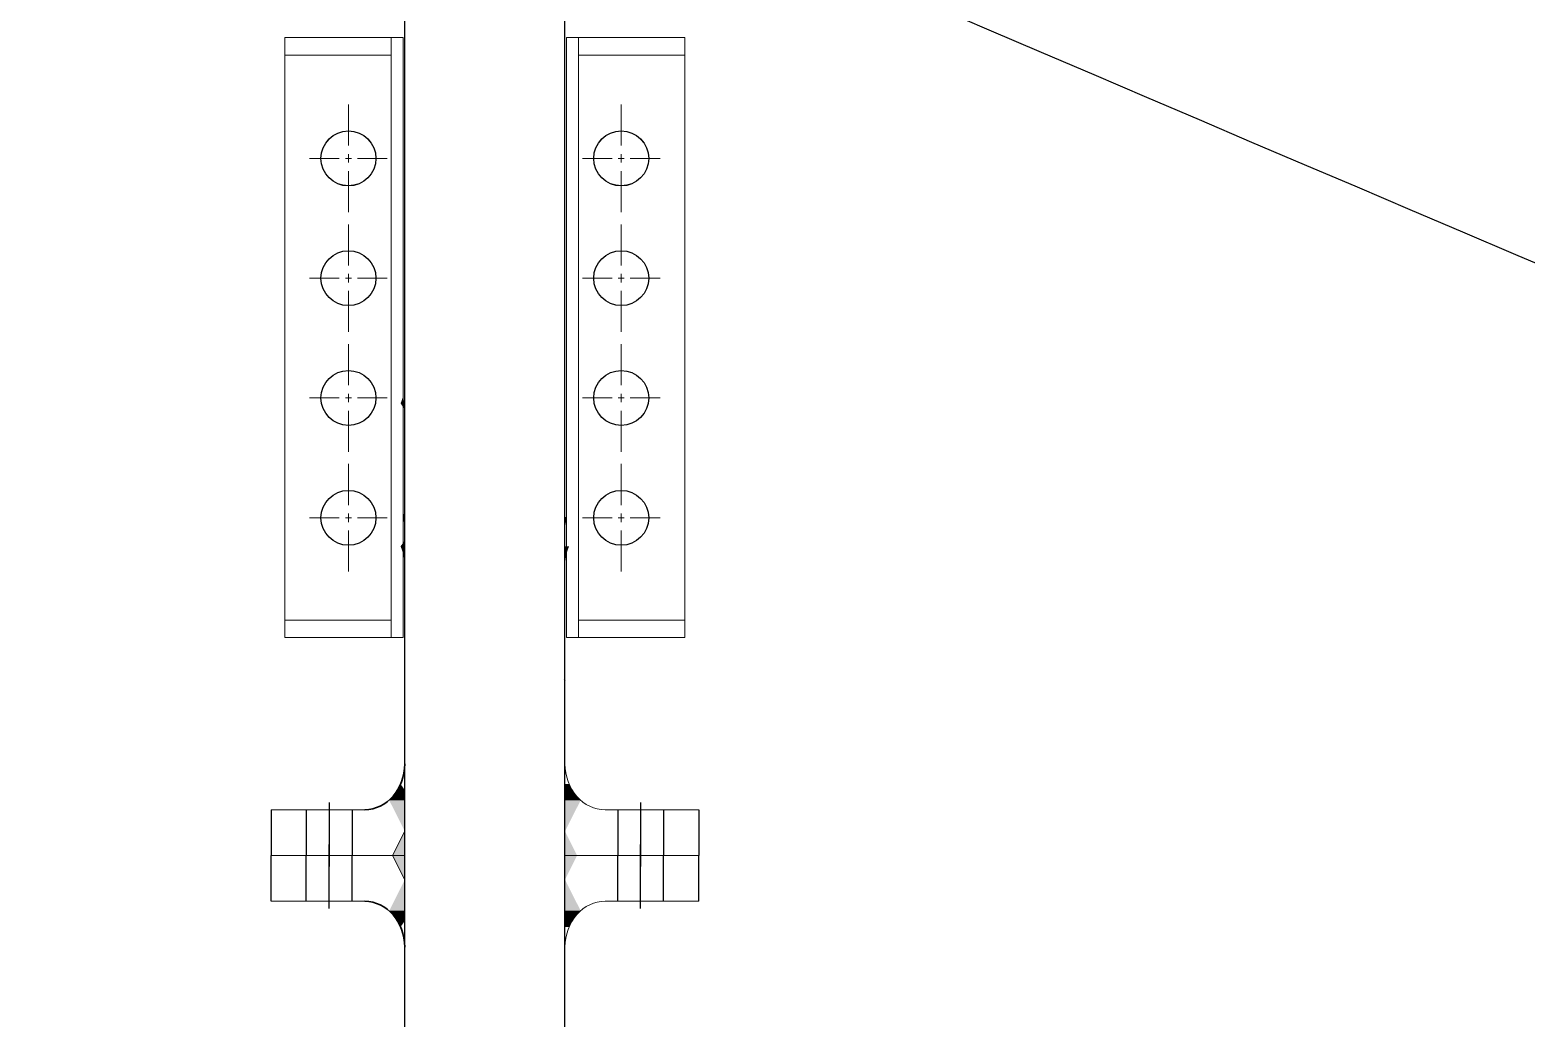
# Model space of a CAD drawing. Header units: inches. Extents: x 23291 to 181956, y 9161 to 51408.
# Drawn here: x 36318 to 37037, y 28607 to 29082 of the extents above; entities that cross this region are included whole.
import ezdxf

# ---------------------------------------------------------------- set-up
doc = ezdxf.new("R2010")
doc.units = ezdxf.units.IN
doc.header["$MEASUREMENT"] = 0
doc.linetypes.add('ACAD_ISO02W100', pattern=[15, 12, -3])
doc.linetypes.add('HIDDEN2', pattern=[0.1875, 0.125, -0.0625])
for name, color, linetype in [('1', 3, 'Continuous'), ('PDF4_Geometry', 7, 'Continuous'), ('PDF4_Solid Fills', 7, 'Continuous')]:
    doc.layers.add(name, color=color, linetype=linetype)

msp = doc.modelspace()

# ---------------------------------------------------------------- linework, layer by layer
at = {"linetype": 'ByBlock'}
for p, q in [((36461.89, 28710.42), (36461.89, 28679.77)), ((36461.89, 28710.42), (36461.89, 28679.77)), ((36611.6, 28710.42), (36611.6, 28679.77)), ((36611.6, 28710.42), (36611.6, 28679.77)), ((36450.89, 28706.98), (36450.89, 28684.98)), ((36450.89, 28706.98), (36450.89, 28684.98)), ((36472.89, 28706.98), (36472.89, 28684.98)), ((36472.89, 28706.98), (36472.89, 28684.98)), ((36600.6, 28706.98), (36600.6, 28684.98)), ((36600.6, 28706.98), (36600.6, 28684.98)), ((36622.6, 28706.98), (36622.6, 28684.98)), ((36622.6, 28706.98), (36622.6, 28684.98)), ((36461.89, 28659.54), (36461.89, 28690.19)), ((36461.89, 28659.54), (36461.89, 28690.19)), ((36611.6, 28659.54), (36611.6, 28690.19)), ((36611.6, 28659.54), (36611.6, 28690.19)), ((36450.89, 28662.98), (36450.89, 28684.98)), ((36450.89, 28662.98), (36450.89, 28684.98)), ((36472.89, 28662.98), (36472.89, 28684.98)), ((36472.89, 28662.98), (36472.89, 28684.98)), ((36600.6, 28662.98), (36600.6, 28684.98)), ((36600.6, 28662.98), (36600.6, 28684.98)), ((36622.6, 28662.98), (36622.6, 28684.98)), ((36622.6, 28662.98), (36622.6, 28684.98))]:
    msp.add_line(p, q, dxfattribs=at)
msp.add_open_spline([(34750.61, 29952.44), (35946.93, 29444.2), (37677.79, 28674.49), (40065.54, 27740.85), (41120.63, 27390.38)], degree=3, knots=[0, 0, 0, 0, 3.550687, 6.365653, 6.365653, 6.365653, 6.365653])
msp.add_open_spline([(34750.61, 29952.44), (35946.93, 29444.2), (37677.79, 28674.49), (40065.54, 27740.85), (41120.63, 27390.38)], degree=3, knots=[0, 0, 0, 0, 3.550687, 6.365653, 6.365653, 6.365653, 6.365653])
at = {"layer": '1', "linetype": 'ByBlock'}
for p, q in [((36498.2, 26463.12), (36498.2, 30494.37)), ((36575.2, 26463.23), (36575.2, 30495.14)), ((36498.2, 26463.12), (36498.21, 30271.39)), ((36575.2, 26463.12), (36575.21, 30270.96)), ((36498.2, 26463.12), (36498.2, 29801.99)), ((36575.2, 26463.23), (36575.2, 29801.99)), ((36433.92, 28706.98), (36433.92, 28684.98)), ((36433.92, 28706.98), (36433.92, 28684.98)), ((36433.92, 28662.98), (36433.92, 28684.98)), ((36433.92, 28662.98), (36433.92, 28684.98))]:
    msp.add_line(p, q, dxfattribs=at)
at = {"layer": '1', "linetype": 'ByBlock', "lineweight": 18}
for p, q in [((36498.2, 29424.15), (36498.2, 29068.34)), ((36498.2, 29424.15), (36498.2, 29068.34)), ((36575.2, 29068.34), (36575.2, 29424.15)), ((36575.2, 29068.34), (36575.2, 29424.15)), ((36498.2, 29096.97), (36498.2, 28766.55)), ((36498.2, 29096.97), (36498.2, 28766.55)), ((36575.2, 29096.97), (36575.2, 28766.55)), ((36575.2, 29096.97), (36575.2, 28766.55)), ((36497.5, 29078.07), (36440.6, 29078.07)), ((36440.6, 29078.07), (36440.6, 28789.73)), ((36497.5, 29078.07), (36440.6, 29078.07)), ((36440.6, 29078.07), (36440.6, 28789.73)), ((36491.73, 29078.07), (36491.73, 28789.73)), ((36491.73, 29078.07), (36491.73, 28789.73)), ((36497.5, 28789.73), (36497.5, 29078.07)), ((36497.5, 28789.73), (36497.5, 29078.07)), ((36575.89, 28789.73), (36575.89, 29078.07)), ((36575.89, 29078.07), (36632.8, 29078.07)), ((36575.89, 28789.73), (36575.89, 29078.07)), ((36575.89, 29078.07), (36632.8, 29078.07)), ((36581.66, 29078.07), (36581.66, 28789.73)), ((36581.66, 29078.07), (36581.66, 28789.73)), ((36632.8, 29078.07), (36632.8, 28789.73)), ((36632.8, 29078.07), (36632.8, 28789.73)), ((36491.73, 29069.65), (36440.6, 29069.65)), ((36491.73, 29069.65), (36440.6, 29069.65)), ((36581.66, 29069.65), (36632.8, 29069.65)), ((36581.66, 29069.65), (36632.8, 29069.65)), ((36471.14, 29045.92), (36471.14, 29026.19)), ((36471.14, 29045.92), (36471.14, 29026.19)), ((36602.26, 29045.92), (36602.26, 29026.19)), ((36602.26, 29045.92), (36602.26, 29026.19)), ((36452.44, 29019.99), (36466.76, 29019.99)), ((36452.44, 29019.98), (36466.76, 29019.98)), ((36469.65, 29019.99), (36472.63, 29019.99)), ((36469.65, 29019.98), (36472.63, 29019.98)), ((36471.14, 29022.05), (36471.14, 29018.05)), ((36471.14, 29022.05), (36471.14, 29018.05)), ((36475.52, 29019.99), (36489.74, 29019.99)), ((36475.52, 29019.98), (36489.74, 29019.98)), ((36597.88, 29019.99), (36583.65, 29019.99)), ((36597.88, 29019.98), (36583.65, 29019.98)), ((36603.75, 29019.99), (36600.77, 29019.99)), ((36603.75, 29019.98), (36600.77, 29019.98)), ((36602.26, 29022.05), (36602.26, 29018.05)), ((36602.26, 29022.05), (36602.26, 29018.05)), ((36620.96, 29019.99), (36606.63, 29019.99)), ((36620.96, 29019.98), (36606.63, 29019.98)), ((36471.14, 29013.91), (36471.14, 28994.19)), ((36471.14, 29013.91), (36471.14, 28994.19)), ((36602.26, 29013.91), (36602.26, 28994.19)), ((36602.26, 29013.91), (36602.26, 28994.19)), ((36471.14, 28988.25), (36471.14, 28968.53)), ((36471.14, 28988.25), (36471.14, 28968.52)), ((36602.26, 28988.25), (36602.26, 28968.53)), ((36602.26, 28988.25), (36602.26, 28968.52)), ((36452.44, 28962.45), (36466.76, 28962.45)), ((36452.44, 28962.45), (36466.76, 28962.45)), ((36469.65, 28962.45), (36472.63, 28962.45)), ((36469.65, 28962.45), (36472.63, 28962.45)), ((36471.14, 28964.52), (36471.14, 28960.39)), ((36471.14, 28964.52), (36471.14, 28960.38)), ((36475.52, 28962.45), (36489.74, 28962.45)), ((36475.52, 28962.45), (36489.74, 28962.45)), ((36597.88, 28962.45), (36583.65, 28962.45)), ((36597.88, 28962.45), (36583.65, 28962.45)), ((36603.75, 28962.45), (36600.77, 28962.45)), ((36603.75, 28962.45), (36600.77, 28962.45)), ((36602.26, 28964.52), (36602.26, 28960.39)), ((36602.26, 28964.52), (36602.26, 28960.38)), ((36620.96, 28962.45), (36606.63, 28962.45)), ((36620.96, 28962.45), (36606.63, 28962.45)), ((36471.14, 28956.38), (36471.14, 28936.66)), ((36471.14, 28956.38), (36471.14, 28936.66)), ((36602.26, 28956.38), (36602.26, 28936.66)), ((36602.26, 28956.38), (36602.26, 28936.66)), ((36471.14, 28930.72), (36471.14, 28910.99)), ((36471.14, 28930.72), (36471.14, 28910.99)), ((36602.26, 28930.72), (36602.26, 28910.99)), ((36602.26, 28930.72), (36602.26, 28910.99)), ((36452.44, 28904.92), (36466.76, 28904.92)), ((36452.44, 28904.92), (36466.76, 28904.92)), ((36469.65, 28904.92), (36472.63, 28904.92)), ((36469.65, 28904.92), (36472.63, 28904.92)), ((36471.14, 28906.86), (36471.14, 28902.86)), ((36471.14, 28906.86), (36471.14, 28902.85)), ((36475.52, 28904.92), (36489.74, 28904.92)), ((36475.52, 28904.92), (36489.74, 28904.92)), ((36597.88, 28904.92), (36583.65, 28904.92)), ((36597.88, 28904.92), (36583.65, 28904.92)), ((36603.75, 28904.92), (36600.77, 28904.92)), ((36603.75, 28904.92), (36600.77, 28904.92)), ((36602.26, 28906.86), (36602.26, 28902.86)), ((36602.26, 28906.86), (36602.26, 28902.85)), ((36620.96, 28904.92), (36606.63, 28904.92)), ((36620.96, 28904.92), (36606.63, 28904.92)), ((36471.14, 28898.72), (36471.14, 28878.99)), ((36471.14, 28898.72), (36471.14, 28878.99)), ((36602.26, 28898.72), (36602.26, 28878.99)), ((36602.26, 28898.72), (36602.26, 28878.99)), ((36498.2, 28884.97), (36498.2, 28807.57)), ((36498.2, 28884.97), (36498.2, 28807.57)), ((36471.14, 28873.19), (36471.14, 28853.33)), ((36471.14, 28873.19), (36471.14, 28853.33)), ((36498.2, 28867.9), (36498.2, 28790.51)), ((36498.2, 28867.9), (36498.2, 28790.51)), ((36575.2, 28819.69), (36575.2, 28870.64)), ((36575.2, 28819.69), (36575.2, 28870.64)), ((36602.26, 28873.19), (36602.26, 28853.33)), ((36602.26, 28873.19), (36602.26, 28853.33)), ((36452.44, 28847.26), (36466.76, 28847.26)), ((36452.44, 28847.26), (36466.76, 28847.26)), ((36469.65, 28847.26), (36472.63, 28847.26)), ((36469.65, 28847.26), (36472.63, 28847.26)), ((36471.14, 28849.33), (36471.14, 28845.19)), ((36471.14, 28849.33), (36471.14, 28845.19)), ((36475.52, 28847.26), (36489.74, 28847.26)), ((36475.52, 28847.26), (36489.74, 28847.26)), ((36597.88, 28847.26), (36583.65, 28847.26)), ((36597.88, 28847.26), (36583.65, 28847.26)), ((36603.75, 28847.26), (36600.77, 28847.26)), ((36603.75, 28847.26), (36600.77, 28847.26)), ((36602.26, 28849.33), (36602.26, 28845.19)), ((36602.26, 28849.33), (36602.26, 28845.19)), ((36620.96, 28847.26), (36606.63, 28847.26)), ((36620.96, 28847.26), (36606.63, 28847.26)), ((36471.14, 28841.19), (36471.14, 28821.46)), ((36471.14, 28841.19), (36471.14, 28821.46)), ((36575.2, 28840.97), (36575.2, 28807.57)), ((36575.2, 28840.97), (36575.2, 28807.57)), ((36602.26, 28841.19), (36602.26, 28821.46)), ((36602.26, 28841.19), (36602.26, 28821.46)), ((36575.2, 28823.9), (36575.2, 28790.51)), ((36575.2, 28823.9), (36575.2, 28790.51)), ((36440.6, 28798.14), (36491.73, 28798.14)), ((36440.6, 28798.14), (36491.73, 28798.14)), ((36632.8, 28798.14), (36581.66, 28798.14)), ((36632.8, 28798.14), (36581.66, 28798.14)), ((36440.6, 28789.73), (36497.5, 28789.73)), ((36440.6, 28789.73), (36497.5, 28789.73)), ((36632.8, 28789.73), (36575.89, 28789.73)), ((36632.8, 28789.73), (36575.89, 28789.73)), ((36574.8, 28769.58), (36575.3, 28768.76)), ((36574.8, 28769.58), (36575.3, 28768.76)), ((36478.97, 28706.98), (36433.92, 28706.98)), ((36478.97, 28706.98), (36433.92, 28706.98)), ((36594.52, 28706.98), (36639.58, 28706.98)), ((36594.52, 28706.98), (36639.58, 28706.98)), ((36433.92, 28684.98), (36498.2, 28684.98)), ((36433.92, 28684.98), (36498.2, 28684.98)), ((36433.92, 28684.98), (36498.2, 28684.98)), ((36433.92, 28684.98), (36498.2, 28684.98)), ((36498.2, 28684.98), (36480.7, 28684.98)), ((36498.2, 28684.98), (36480.7, 28684.98)), ((36498.2, 28684.98), (36480.7, 28684.98)), ((36498.2, 28684.98), (36480.7, 28684.98)), ((36575.2, 28684.98), (36592.79, 28684.98)), ((36639.58, 28684.98), (36575.2, 28684.98)), ((36575.2, 28684.98), (36592.79, 28684.98)), ((36639.58, 28684.98), (36575.2, 28684.98)), ((36575.2, 28684.98), (36592.79, 28684.98)), ((36639.58, 28684.98), (36575.2, 28684.98)), ((36575.2, 28684.98), (36592.79, 28684.98)), ((36639.58, 28684.98), (36575.2, 28684.98)), ((36478.97, 28662.98), (36433.92, 28662.98)), ((36478.97, 28662.98), (36433.92, 28662.98)), ((36594.52, 28662.98), (36639.58, 28662.98)), ((36594.52, 28662.98), (36639.58, 28662.98))]:
    msp.add_line(p, q, dxfattribs=at)
at = {"layer": '1', "linetype": 'HIDDEN2'}
for p, q in [((36498.2, 28739.73), (36498.2, 29106.87)), ((36498.2, 28739.73), (36498.2, 29106.87)), ((36575.2, 28739.73), (36575.2, 29106.87)), ((36575.2, 28739.73), (36575.2, 29106.87))]:
    msp.add_line(p, q, dxfattribs=at)
at = {"layer": '1', "linetype": 'ACAD_ISO02W100', "lineweight": 18}
for q in [(36575.2, 28887.71), (36575.2, 28887.7)]:
    msp.add_line((36575.2, 28836.75), q, dxfattribs=at)
at = {"layer": '1', "linetype": 'ByBlock', "lineweight": -2}
for p in [(36639.58, 28706.98), (36639.58, 28706.98), (36639.58, 28662.98), (36639.58, 28662.98)]:
    msp.add_line(p, (36639.58, 28684.98), dxfattribs=at)
at = {"layer": '1'}
for centre in [(36471.14, 29019.99), (36471.14, 29019.98), (36602.26, 29019.99), (36602.26, 29019.98), (36471.14, 28962.45), (36471.14, 28962.45), (36602.26, 28962.45), (36602.26, 28962.45), (36471.14, 28904.86), (36471.14, 28904.86), (36602.26, 28904.86), (36602.26, 28904.86), (36471.14, 28847.26), (36471.14, 28847.26), (36602.26, 28847.26), (36602.26, 28847.26)]:
    msp.add_circle(centre, 13.2, dxfattribs=at)
at = {"layer": '1', "linetype": 'ByBlock', "lineweight": 35}
msp.add_ellipse((36478.94, 28729.02), major_axis=(0, 22.04), ratio=0.873869, start_param=3.143458, end_param=4.710523, dxfattribs=at)
msp.add_ellipse((36478.94, 28729.02), major_axis=(0, 22.04), ratio=0.873869, start_param=3.143458, end_param=4.710523, dxfattribs=at)
at = {"layer": '1', "linetype": 'ByBlock', "lineweight": 18}
for centre, ratio, start_param, end_param in [((36478.94, 28729.02), 0.87387, 3.143458, 4.710523), ((36478.94, 28729.02), 0.87387, 3.143458, 4.710523), ((36594.46, 28729.02), 0.873869, 1.572665, 3.144892), ((36594.46, 28729.02), 0.873869, 1.572665, 3.144892)]:
    msp.add_ellipse(centre, major_axis=(0, 22.04), ratio=ratio, start_param=start_param, end_param=end_param, dxfattribs=at)
at = {"layer": '1', "linetype": 'ByBlock', "lineweight": 35, "extrusion": (0, 0, -1)}
msp.add_ellipse((36478.94, 28640.94), major_axis=(0, -22.04), ratio=0.873869, start_param=3.143458, end_param=4.710523, dxfattribs=at)
msp.add_ellipse((36478.94, 28640.94), major_axis=(0, -22.04), ratio=0.873869, start_param=3.143458, end_param=4.710523, dxfattribs=at)
at = {"layer": '1', "linetype": 'ByBlock', "lineweight": 18, "extrusion": (0, 0, -1)}
for centre, ratio, start_param, end_param in [((36478.94, 28640.94), 0.87387, 3.143458, 4.710523), ((36478.94, 28640.94), 0.87387, 3.143458, 4.710523), ((36594.46, 28640.94), 0.873869, 1.572665, 3.144892), ((36594.46, 28640.94), 0.873869, 1.572665, 3.144892)]:
    msp.add_ellipse(centre, major_axis=(0, -22.04), ratio=ratio, start_param=start_param, end_param=end_param, dxfattribs=at)
at = {"layer": '1', "linetype": 'ByBlock', "transparency": 33554559}
for points in [[(36497.3, 28905.29), (36496.21, 28902.22), (36498.2, 28902.22)], [(36497.3, 28905.29), (36496.21, 28902.22), (36498.2, 28902.22)], [(36496.21, 28902.22), (36498.2, 28902.22), (36498.2, 28899.37)], [(36496.21, 28902.22), (36498.2, 28902.22), (36498.2, 28899.37)], [(36496.21, 28833.59), (36498.2, 28833.59), (36498.2, 28836.44)], [(36496.21, 28833.59), (36498.2, 28833.59), (36498.2, 28836.44)], [(36497.3, 28830.52), (36496.21, 28833.59), (36498.2, 28833.59)], [(36497.3, 28830.52), (36496.21, 28833.59), (36498.2, 28833.59)], [(36497.3, 28830.52), (36498.2, 28830.52), (36498.2, 28833.59)], [(36497.3, 28830.52), (36498.2, 28830.52), (36498.2, 28833.59)], [(36575.2, 28830.52), (36575.2, 28833.59), (36577.19, 28833.59)], [(36575.2, 28830.52), (36576.09, 28830.52), (36577.19, 28833.59)], [(36575.2, 28830.52), (36575.2, 28833.59), (36577.19, 28833.59)], [(36575.2, 28830.52), (36576.09, 28830.52), (36577.19, 28833.59)], [(36498, 28827.21), (36497.3, 28830.52), (36498.2, 28830.52)], [(36498, 28827.21), (36497.3, 28830.52), (36498.2, 28830.52)], [(36498, 28827.21), (36498.2, 28827.21), (36498.2, 28830.52)], [(36498, 28827.21), (36498.2, 28827.21), (36498.2, 28830.52)], [(36498.2, 28823.9), (36498, 28827.21), (36498.2, 28827.21)], [(36498.2, 28823.9), (36498, 28827.21), (36498.2, 28827.21)], [(36575.2, 28827.21), (36575.2, 28830.52), (36576.09, 28830.52)], [(36575.2, 28827.21), (36575.5, 28827.21), (36576.09, 28830.52)], [(36575.2, 28827.21), (36575.2, 28830.52), (36576.09, 28830.52)], [(36575.2, 28827.21), (36575.5, 28827.21), (36576.09, 28830.52)], [(36575.2, 28823.9), (36575.2, 28827.21), (36575.5, 28827.21)], [(36575.2, 28823.9), (36575.5, 28827.21), (36575.5, 28827.21)], [(36575.2, 28823.9), (36575.2, 28827.21), (36575.5, 28827.21)], [(36575.2, 28823.9), (36575.5, 28827.21), (36575.5, 28827.21)]]:
    msp.add_solid(points, dxfattribs=at)
at = {"layer": '1', "linetype": 'ACAD_ISO02W100', "transparency": 33554559}
for points in [[(36497.3, 28847.58), (36498.2, 28847.58), (36498.2, 28850.66)], [(36497.3, 28847.58), (36498.2, 28847.58), (36498.2, 28850.66)], [(36498, 28844.28), (36497.3, 28847.58), (36498.2, 28847.58)], [(36498, 28844.27), (36497.3, 28847.58), (36498.2, 28847.58)], [(36498, 28844.28), (36498.2, 28844.28), (36498.2, 28847.58)], [(36498, 28844.27), (36498.2, 28844.27), (36498.2, 28847.58)], [(36575.2, 28844.28), (36575.2, 28847.58), (36576.09, 28847.58)], [(36575.2, 28844.28), (36575.5, 28844.28), (36576.09, 28847.58)], [(36575.2, 28844.27), (36575.2, 28847.58), (36576.09, 28847.58)], [(36575.2, 28844.27), (36575.5, 28844.27), (36576.09, 28847.58)], [(36498.2, 28840.97), (36498, 28844.28), (36498.2, 28844.28)], [(36498.2, 28840.97), (36498, 28844.27), (36498.2, 28844.27)], [(36575.2, 28840.97), (36575.2, 28844.28), (36575.5, 28844.28)], [(36575.2, 28840.97), (36575.5, 28844.28), (36575.5, 28844.28)], [(36575.2, 28840.97), (36575.2, 28844.27), (36575.5, 28844.27)], [(36575.2, 28840.97), (36575.5, 28844.27), (36575.5, 28844.27)]]:
    msp.add_solid(points, dxfattribs=at)
at = {"layer": 'PDF4_Geometry', "linetype": 'ByBlock', "lineweight": 18}
for p in [(36498.2, 28696.61), (36498.2, 28696.61), (36498.2, 28673.35), (36498.2, 28673.35)]:
    msp.add_line(p, (36492.32, 28684.98), dxfattribs=at)
at = {"layer": 'PDF4_Solid Fills', "linetype": 'ByBlock', "transparency": 33554559}
for points in [[(36494.71, 28716.44), (36492.92, 28713.82), (36498.2, 28713.82)], [(36494.71, 28716.44), (36492.92, 28713.82), (36498.2, 28713.82)], [(36496.21, 28719.29), (36494.71, 28716.44), (36498.2, 28716.44)], [(36496.21, 28719.29), (36494.71, 28716.44), (36498.2, 28716.44)], [(36494.71, 28716.44), (36498.2, 28716.44), (36498.2, 28713.82)], [(36494.71, 28716.44), (36498.2, 28716.44), (36498.2, 28713.82)], [(36575.2, 28719.29), (36575.2, 28716.44), (36578.68, 28716.44)], [(36575.2, 28719.29), (36577.19, 28719.29), (36578.68, 28716.44)], [(36575.2, 28719.29), (36575.2, 28716.44), (36578.68, 28716.44)], [(36575.2, 28719.29), (36577.19, 28719.29), (36578.68, 28716.44)], [(36575.2, 28716.44), (36575.2, 28713.82), (36580.58, 28713.82)], [(36575.2, 28716.44), (36578.68, 28716.44), (36580.58, 28713.82)], [(36575.2, 28716.44), (36575.2, 28713.82), (36580.58, 28713.82)], [(36575.2, 28716.44), (36578.68, 28716.44), (36580.58, 28713.82)], [(36492.92, 28713.82), (36490.73, 28711.54), (36498.2, 28711.54)], [(36492.92, 28713.82), (36490.73, 28711.54), (36498.2, 28711.54)], [(36490.73, 28711.54), (36498.2, 28711.54), (36498.2, 28696.61)], [(36490.73, 28711.54), (36498.2, 28711.54), (36498.2, 28696.61)], [(36492.92, 28713.82), (36498.2, 28713.82), (36498.2, 28711.54)], [(36492.92, 28713.82), (36498.2, 28713.82), (36498.2, 28711.54)], [(36575.2, 28713.82), (36575.2, 28711.54), (36582.77, 28711.54)], [(36575.2, 28713.82), (36580.58, 28713.82), (36582.77, 28711.54)], [(36575.2, 28713.82), (36575.2, 28711.54), (36582.77, 28711.54)], [(36575.2, 28713.82), (36580.58, 28713.82), (36582.77, 28711.54)], [(36575.2, 28711.54), (36582.77, 28711.54), (36575.2, 28696.61)], [(36575.2, 28711.54), (36582.77, 28711.54), (36575.2, 28696.61)], [(36498.2, 28696.61), (36492.32, 28684.98), (36498.2, 28684.98)], [(36498.2, 28696.61), (36492.32, 28684.98), (36498.2, 28684.98)], [(36575.2, 28696.61), (36575.2, 28684.98), (36581.08, 28684.98)], [(36575.2, 28696.61), (36581.08, 28684.98), (36581.08, 28684.98)], [(36575.2, 28696.61), (36575.2, 28684.98), (36581.08, 28684.98)], [(36575.2, 28696.61), (36581.08, 28684.98), (36581.08, 28684.98)], [(36498.2, 28673.35), (36492.32, 28684.98), (36498.2, 28684.98)], [(36498.2, 28673.35), (36492.32, 28684.98), (36498.2, 28684.98)], [(36575.2, 28673.35), (36575.2, 28684.98), (36581.08, 28684.98)], [(36575.2, 28673.35), (36581.08, 28684.98), (36581.08, 28684.98)], [(36575.2, 28673.35), (36575.2, 28684.98), (36581.08, 28684.98)], [(36575.2, 28673.35), (36581.08, 28684.98), (36581.08, 28684.98)], [(36490.73, 28658.42), (36498.2, 28658.42), (36498.2, 28673.35)], [(36490.73, 28658.42), (36498.2, 28658.42), (36498.2, 28673.35)], [(36575.2, 28658.42), (36582.77, 28658.42), (36575.2, 28673.35)], [(36575.2, 28658.42), (36582.77, 28658.42), (36575.2, 28673.35)], [(36492.92, 28656.14), (36490.73, 28658.42), (36498.2, 28658.42)], [(36492.92, 28656.14), (36490.73, 28658.42), (36498.2, 28658.42)], [(36492.92, 28656.14), (36498.2, 28656.14), (36498.2, 28658.42)], [(36492.92, 28656.14), (36498.2, 28656.14), (36498.2, 28658.42)], [(36575.2, 28656.14), (36575.2, 28658.42), (36582.77, 28658.42)], [(36575.2, 28656.14), (36580.58, 28656.14), (36582.77, 28658.42)], [(36575.2, 28656.14), (36575.2, 28658.42), (36582.77, 28658.42)], [(36575.2, 28656.14), (36580.58, 28656.14), (36582.77, 28658.42)], [(36494.71, 28653.52), (36492.92, 28656.14), (36498.2, 28656.14)], [(36494.71, 28653.52), (36492.92, 28656.14), (36498.2, 28656.14)], [(36494.71, 28653.52), (36498.2, 28653.52), (36498.2, 28656.14)], [(36494.71, 28653.52), (36498.2, 28653.52), (36498.2, 28656.14)], [(36496.21, 28650.67), (36494.71, 28653.52), (36498.2, 28653.52)], [(36496.21, 28650.67), (36494.71, 28653.52), (36498.2, 28653.52)], [(36575.2, 28653.52), (36575.2, 28656.14), (36580.58, 28656.14)], [(36575.2, 28653.52), (36578.68, 28653.52), (36580.58, 28656.14)], [(36575.2, 28653.52), (36575.2, 28656.14), (36580.58, 28656.14)], [(36575.2, 28653.52), (36578.68, 28653.52), (36580.58, 28656.14)], [(36575.2, 28650.67), (36575.2, 28653.52), (36578.68, 28653.52)], [(36575.2, 28650.67), (36577.19, 28650.67), (36578.68, 28653.52)], [(36575.2, 28650.67), (36575.2, 28653.52), (36578.68, 28653.52)], [(36575.2, 28650.67), (36577.19, 28650.67), (36578.68, 28653.52)]]:
    msp.add_solid(points, dxfattribs=at)

doc.saveas('drawing.dxf')
